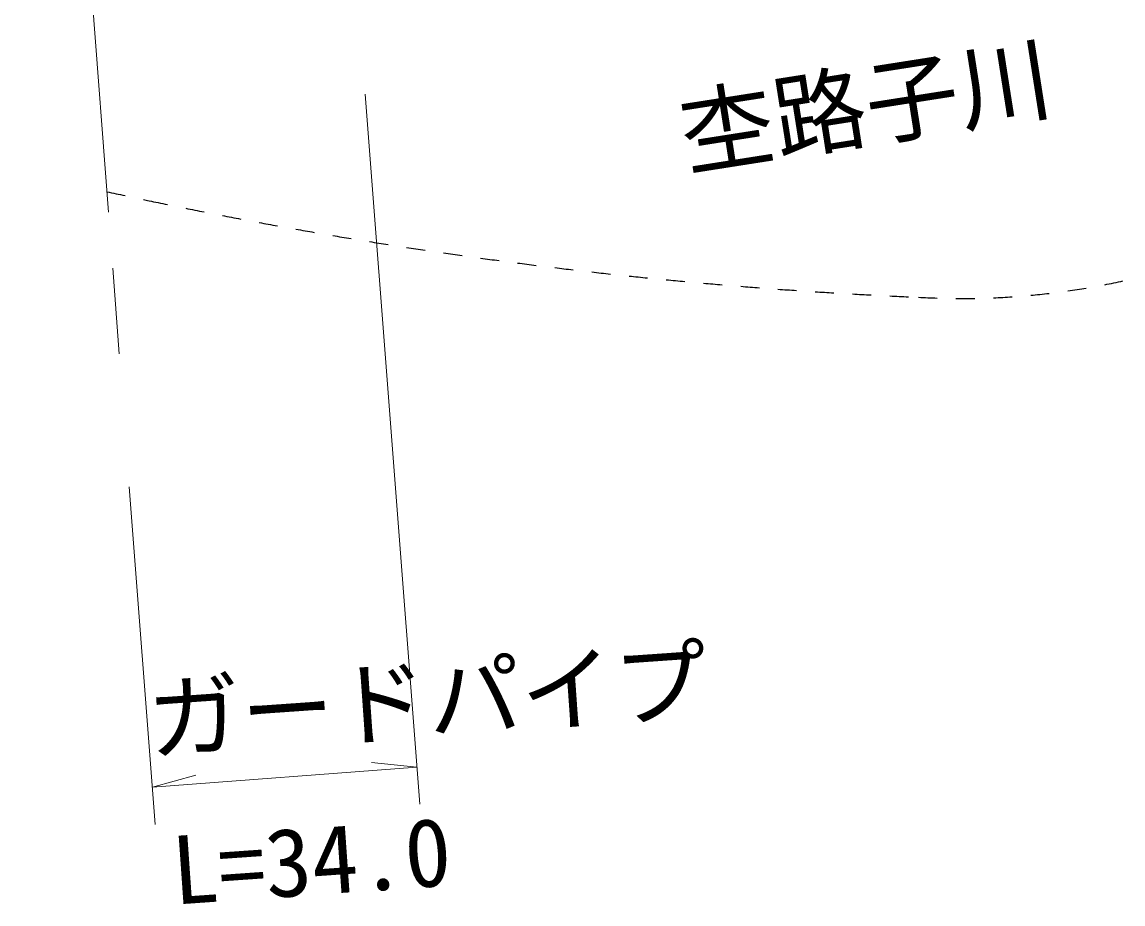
# Model space of a CAD drawing. Units: millimetres, scale not verified. Extents: x 40000 to 680000, y 20000 to 380000.
# Drawn here: x 271205 to 300651, y 264417 to 288021 of the extents above; entities that cross this region are included whole.
import ezdxf
from ezdxf.enums import TextEntityAlignment as Align

# ---------------------------------------------------------------- set-up
doc = ezdxf.new("R2010")
doc.units = ezdxf.units.MM
doc.header["$LTSCALE"] = 1000
doc.linetypes.add('CHAIN', pattern=[18.5, 12, -1.5, 3.5, -1.5])
for name, color, linetype, lineweight in [('M-BGD', 7, 'Continuous', 25), ('M-BMK', 2, 'CHAIN', 13), ('M-STR-HTXT', 7, 'Continuous', 13)]:
    doc.layers.add(name, color=color, linetype=linetype, lineweight=lineweight)
doc.styles.add('ＭＳ ゴシック', font='')
doc.styles.get('ＭＳ ゴシック').set_extended_font_data('MS Gothic')

msp = doc.modelspace()

# ---------------------------------------------------------------- linework, layer by layer
at = {"layer": 'M-BGD'}
for centre, radius, start, end in [((300537, 406605), 126064, 257.60403, 257.83128), ((300537, 406605), 126064, 258.05853, 258.12812), ((300537, 406605), 126064, 258.12812, 258.35537), ((300537, 406605), 126064, 258.58262, 258.80987), ((300537, 406605), 126064, 259.03712, 259.26437), ((300537, 406605), 126064, 259.49162, 259.71887), ((300537, 406605), 126064, 259.94612, 260.17337), ((300537, 406605), 126064, 260.40062, 260.62787), ((300537, 406605), 126064, 260.85512, 261.08237), ((300537, 406605), 126064, 261.30962, 261.53687), ((300537, 406605), 126064, 261.76412, 261.99136), ((300537, 406605), 126064, 262.21861, 262.44586), ((300537, 406605), 126064, 262.67311, 262.90036), ((300537, 406605), 126064, 263.12761, 263.35486), ((300537, 406605), 126064, 263.58211, 263.80936), ((300537, 406605), 126064, 264.03661, 264.26386), ((300537, 406605), 126064, 264.49111, 264.71836), ((300537, 406605), 126064, 264.94561, 265.17286), ((300537, 406605), 126064, 265.40011, 265.62736), ((296342, 300680), 20058, 280.9785, 282.4068), ((300537, 406605), 126064, 265.85461, 266.08186), ((300537, 406605), 126064, 266.30911, 266.53636), ((300537, 406605), 126064, 266.76361, 266.99086), ((300537, 406605), 126064, 267.2181, 267.44535), ((296342, 300680), 20058, 266.6959, 268.1242), ((296342, 300680), 20058, 269.5524, 270.9807), ((296342, 300680), 20058, 272.409, 273.8372), ((296342, 300680), 20058, 275.2655, 276.6937), ((296342, 300680), 20058, 278.122, 279.5503)]:
    msp.add_arc(centre, radius, start, end, dxfattribs=at)
at = {"layer": 'M-BMK'}
msp.add_line((271205, 313345), (273805, 279142), dxfattribs=at)
at = {"layer": 'M-STR-HTXT'}
for p, q in [((280384, 286092), (281843, 267085)), ((274075, 275579), (274769, 266542)), ((274692, 267539), (281766, 268082)), ((281766, 268082), (280552, 268206)), ((274692, 267539), (275858, 267868))]:
    msp.add_line(p, q, dxfattribs=at)

# ---------------------------------------------------------------- texts
at = {"layer": 'M-BGD', "style": 'ＭＳ ゴシック'}
msp.add_text('杢路子川', height=1833, rotation=8.932, dxfattribs=at).set_placement((293996, 284333), align=Align.BOTTOM_CENTER)
at = {"layer": 'M-STR-HTXT', "style": 'ＭＳ ゴシック'}
for s, p in [('ガードパイプ', (274667, 267898)), ('L=34.0', (275315, 263851))]:
    msp.add_text(s, height=1833, rotation=4, dxfattribs=at).set_placement(p, align=Align.BOTTOM_LEFT)

doc.saveas('drawing.dxf')
